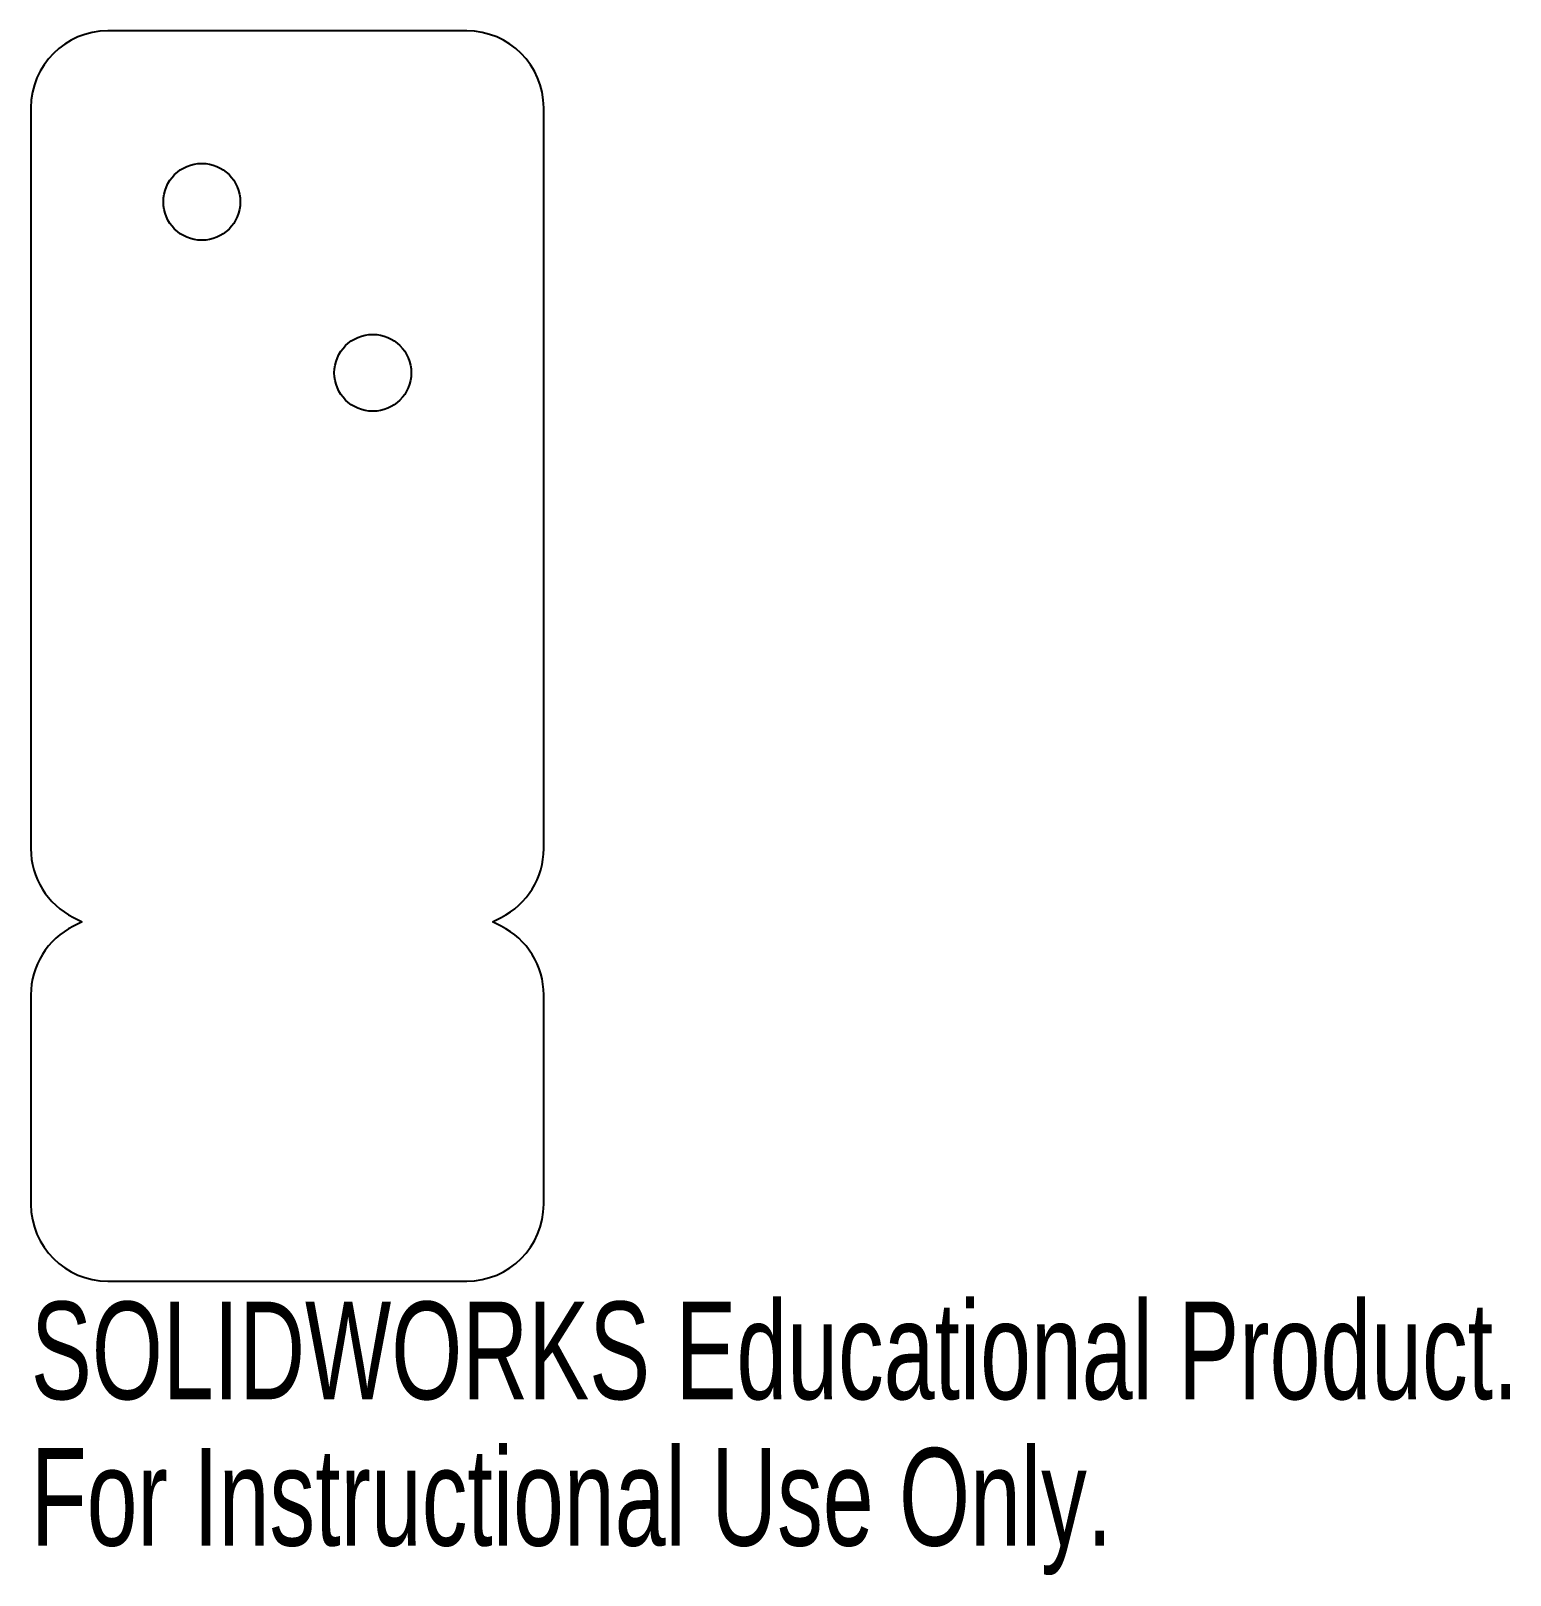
# Model space of a CAD drawing. Header units: inches. Extents: x -0.54 to 2.34, y -0.42 to 2.59.
import ezdxf

# ---------------------------------------------------------------- set-up
doc = ezdxf.new("R2010")
doc.units = ezdxf.units.IN
doc.header["$MEASUREMENT"] = 0
doc.styles.add('SLDTEXTSTYLE0', font='TXT', dxfattribs={"width": 0.7})

msp = doc.modelspace()

# ---------------------------------------------------------------- linework, layer by layer
at = {"color": 7, "linetype": 'Continuous', "lineweight": 25}
for p, q in [((0.3065, 2.594), (-0.3935, 2.594)), ((-0.5435, 2.444), (-0.5435, 0.9997)), ((0.4565, 0.9997), (0.4565, 2.444)), ((-0.4606, 0.8655), (-0.4435, 0.857)), ((-0.4435, 0.857), (-0.4606, 0.8485)), ((0.3565, 0.857), (0.3736, 0.8655)), ((0.3736, 0.8485), (0.3565, 0.857)), ((-0.5435, 0.7143), (-0.5435, 0.3065)), ((0.4565, 0.3065), (0.4565, 0.7143)), ((-0.3935, 0.1565), (0.3065, 0.1565))]:
    msp.add_line(p, q, dxfattribs=at)
for centre in [(-0.2102, 2.2607), (0.1232, 1.9273)]:
    msp.add_circle(centre, 0.075, dxfattribs=at)
for centre, start, end in [((-0.3935, 2.444), 90, 180), ((0.3065, 2.444), 0, 90), ((-0.3935, 0.9997), 180, 243.4349), ((0.3065, 0.9997), 296.5651, 0), ((-0.3935, 0.7143), 116.5651, 180), ((0.3065, 0.7143), 0, 63.4349), ((-0.3935, 0.3065), 180, 270), ((0.3065, 0.3065), 270, 0)]:
    msp.add_arc(centre, 0.15, start, end, dxfattribs=at)

# ---------------------------------------------------------------- texts
at = {"color": 7, "linetype": 'Continuous', "char_height": 0.1903, "attachment_point": 1, "style": 'SLDTEXTSTYLE0'}
for s, insert in [('SOLIDWORKS Educational Product.', (-0.5435, 0.1164)), ('For Instructional Use Only.', (-0.5435, -0.1691))]:
    msp.add_mtext(s, dxfattribs=dict(at, insert=insert))

doc.saveas('drawing.dxf')
